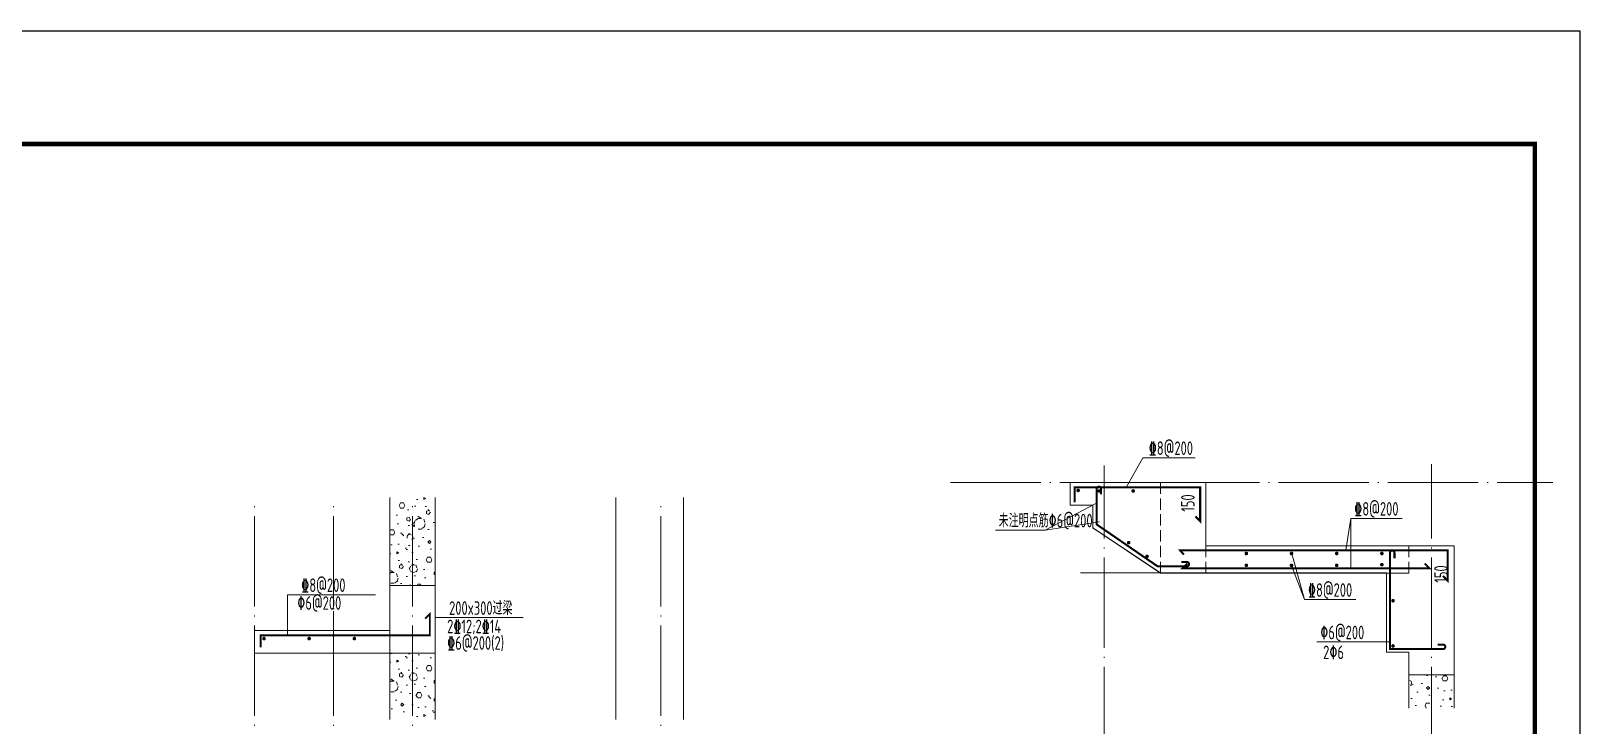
# Model space of a CAD drawing. Extents: x 5874492 to 7194610, y -939842 to -279257.
# Drawn here: x 6060383 to 6067241, y -756813 to -753742 of the extents above; entities that cross this region are included whole.
import ezdxf
from ezdxf.enums import TextEntityAlignment as Align

# ---------------------------------------------------------------- set-up
doc = ezdxf.new("R2010")
doc.units = 0
doc.header["$LTSCALE"] = 1000
doc.linetypes.add('DASH', pattern=[0.35, 0.25, -0.1])
doc.linetypes.add('DOTE', pattern=[2.42, 2, -0.2, 0.02, -0.2])
for name, color, linetype, lineweight in [('A-大样-填充', 8, 'Continuous', 9), ('A-轴线-塔楼', 1, 'DOTE', 9), ('A-轴线-隔墙', 41, 'DOTE', 9), ('S-墙柱-REIN', 1, 'Continuous', 20), ('S-大样-HATCH', 251, 'Continuous', 20), ('S-大样-实线', 2, 'Continuous', 20), ('S-板-BEAM', 4, 'DASH', 20), ('S-通用-TEXT', 7, 'Continuous', 20)]:
    doc.layers.add(name, color=color, linetype=linetype, lineweight=lineweight)
doc.layers.add('Y-云图图框', color=7, linetype='Continuous')
doc.styles.add('_YT_Name', font='', dxfattribs={"width": 0.8})
doc.styles.add('_YT_Sign_Text', font='ros.shx', dxfattribs={"width": 0.8, "bigfont": 'hztxt.shx'})
doc.styles.get("Standard").update_dxf_attribs({"font": 'gbenor.shx', "bigfont": 'gbcbig.shx'})
doc.styles.add('TSSD_Rein', font='tssdeng.shx', dxfattribs={"width": 0.7, "bigfont": 'hztxt.shx'})
doc.styles.get('_YT_Name').set_extended_font_data('SimHei')
pattern_1 = [(0, (5309239.3, -1530703.76), (120, 240), [0, -240]), (0, (5309098.9, -1530736.16), (120, 240), [0, -240]), (0, (5309176.9, -1530738.56), (120, 240), [0, -240]), (0, (5309262.1, -1530667.76), (120, 240), [0, -240]), (0, (5309162.5, -1530750.56), (120, 240), [0, -240]), (0, (5309286.1, -1530516.56), (120, 240), [0, -240]), (0, (5309212.9, -1530535.76), (120, 240), [0, -240]), (0, (5309251.3, -1530565.76), (120, 240), [0, -240]), (0, (5309055.7, -1530570.56), (120, 240), [0, -240]), (0, (5309173.3, -1530581.36), (120, 240), [0, -240]), (0, (5309127.7, -1530642.56), (120, 240), [0, -240]), (0, (5309130.1, -1530732.56), (120, 240), [0, -240]), (0, (5309220.1, -1530742.16), (120, 240), [0, -240]), (0, (5309286.1, -1530636.56), (120, 240), [0, -240]), (0, (5309061.7, -1530673.76), (120, 240), [0, -240]), (0, (5309082.1, -1530632.96), (120, 240), [0, -240]), (0, (5309175.7, -1530649.76), (120, 240), [0, -240]), (0, (5309142.1, -1530684.56), (120, 240), [0, -240]), (0, (5309122.9, -1530605.36), (120, 240), [0, -240]), (0, (5309152.9, -1530515.36), (120, 240), [0, -240]), (0, (5309071.3, -1530724.16), (120, 240), [0, -240]), (0, (5309203.3, -1530564.56), (120, 240), [0, -240]), (0, (5309091.7, -1530560.96), (120, 240), [0, -240]), (0, (5309072.5, -1530529.76), (120, 240), [0, -240]), (130.601294, (5309271.349, -1530591.701), (-599.99999337, 720.00000315), [10.53662, -4414.8444]), (18.434949, (5309254.206, -1530587.13), (599.9999978, 239.9999982), [10.842096, -1507.05116]), (90, (5309254.21, -1530597.42), (120, 240), [10.285714, -469.71426]), (161.565051, (5309264.492, -1530600.844), (-600.000003, 239.9999821), [10.842096, -1507.05116]), (53.1301023, (5309264.49, -1530600.844), (120.0000002, 239.9999999), [11.42857, -1188.5714]), (135, (5309273.635, -1530723.13), (-120.0000145, 239.999984), [9.697464, -669.12504]), (45, (5309259.92, -1530723.13), (119.999999, 239.999999), [9.697464, -669.12504]), (135, (5309266.78, -1530729.99), (-120.0000145, 239.999984), [9.697464, -669.12504]), (45, (5309266.78, -1530729.99), (119.999999, 239.999999), [9.697464, -669.12504]), (116.56505, (5309158.2, -1530561.99), (-2e-05, 479.999987), [12.77753, -255.5506]), (180, (5309152.5, -1530550.56), (-120, 240), [13.714286, -226.2857]), (63.434949, (5309133.06, -1530561.99), (1e-06, 479.999998), [12.77753, -255.5506]), (116.56505, (5309138.78, -1530573.42), (-2e-05, 479.999987), [12.77753, -255.5506]), (0, (5309138.78, -1530573.42), (120, 240), [13.714286, -226.2857]), (63.434949, (5309152.5, -1530573.42), (1e-06, 479.999998), [12.77753, -255.5506]), (107.102728, (5309248.492, -1530643.13), (-359.99998624, 1200.000001936), [15.54454, -6513.161]), (143.972626, (5309243.92, -1530628.273), (-2279.9999711, 1679.9999981), [15.54454, -3248.808]), (180, (5309231.35, -1530619.13), (-120, 240), [14.85714, -225.14284]), (36.0273733, (5309203.92, -1530628.273), (2279.99998315, 1679.9999819), [15.54454, -3248.808]), (71.565051, (5309199.35, -1530641.987), (360.0000018, 1199.999998), [14.456126, -1503.43712]), (107.102728, (5309203.921, -1530656.844), (-359.99998624, 1200.000001936), [15.54454, -6513.161]), (143.972626, (5309216.492, -1530665.987), (-2279.9999711, 1679.9999981), [15.54454, -3248.808]), (0, (5309216.5, -1530665.99), (120, 240), [14.85714, -225.14284]), (36.0273733, (5309231.35, -1530665.987), (2279.99998315, 1679.9999819), [15.54454, -3248.808]), (71.565051, (5309243.92, -1530656.844), (360.0000018, 1199.999998), [14.456126, -1503.43712]), (150.255118, (5309250.778, -1530531.13), (-360.00000085, 239.999997), [9.21401, -1925.72784]), (90, (5309242.78, -1530535.7), (120, 240), [9.14286, -470.8571]), (29.7448813, (5309242.778, -1530535.7), (360.0000002, 239.9999989), [9.21401, -1925.72784]), (116.56505, (5309194.78, -1530701.42), (-2e-05, 479.999987), [12.77753, -255.5506]), (168.690067, (5309189.064, -1530689.987), (-1080.0000008, 239.999994), [11.6549, -2435.8742]), (41.1859251, (5309168.492, -1530695.701), (2999.99998182, 2639.99997692), [12.14874, -5090.3208]), (90, (5309168.49, -1530707.13), (120, 240), [11.42857, -468.5714]), (138.814074, (5309177.635, -1530715.13), (-2999.99994668, 2640.00001681), [12.14874, -5090.3208]), (16.6992442, (5309177.635, -1530715.13), (3959.99997021, 1199.99998743), [11.93178, -4999.415]), (60.9453959, (5309189.064, -1530711.701), (119.99999968, 239.99999788), [11.766434, -4930.1358]), (109.983106, (5309094.206, -1530600.844), (-600.00000226, 1679.99999555), [13.3768, -5604.879]), (155.556045, (5309089.635, -1530588.273), (-1560.00000595, 719.99998504), [13.809194, -5786.0526]), (24.4439547, (5309064.492, -1530588.273), (1560.00000078, 719.99999654), [13.809194, -5786.0526]), (70.0168934, (5309059.921, -1530600.844), (600.00000181, 1679.99999583), [13.3768, -5604.879]), (109.983106, (5309064.492, -1530613.416), (-600.00000226, 1679.99999555), [13.3768, -5604.879]), (160.016893, (5309077.064, -1530617.987), (-600.00000035, 239.99998907), [13.3768, -2795.751]), (19.9831065, (5309077.064, -1530617.987), (599.9999967, 239.9999996), [13.3768, -2795.751]), (70.0168934, (5309089.635, -1530613.416), (600.00000181, 1679.99999583), [13.3768, -5604.879]), (122.005383, (5309183.35, -1530622.559), (-120.0000161, 239.99998775), [10.781693, -2253.3736]), (18.434949, (5309167.35, -1530616.844), (599.9999978, 239.9999982), [10.842096, -1507.05116]), (90, (5309167.35, -1530627.13), (120, 240), [10.285714, -469.71426]), (161.565051, (5309177.635, -1530630.56), (-600.000003, 239.9999821), [10.842096, -1507.05116]), (54.4623222, (5309177.635, -1530630.559), (839.99999878, 1199.9999982), [9.83123, -4119.2846]), (116.56505, (5309113.64, -1530680.84), (-2e-05, 479.999987), [12.77753, -255.5506]), (180, (5309107.92, -1530669.42), (-120, 240), [12.57143, -227.42856]), (59.0362434, (5309088.492, -1530680.844), (120.0000004, 239.99999884), [13.32789, -2785.5288]), (120.963756, (5309095.35, -1530692.273), (-120.0000164, 239.99998898), [13.32789, -2785.5288]), (0, (5309095.35, -1530692.27), (120, 240), [12.57143, -227.42856]), (63.434949, (5309107.92, -1530692.27), (1e-06, 479.999998), [12.77753, -255.5506])]

# ---------------------------------------------------------------- blocks, each defined once
blk = doc.blocks.new('ECMCTK_A1_竖_单行图名--0')
at = {"color": 4}
blk.add_lwpolyline([(0, 0), (594, 0), (594, 841), (0, 841)], close=True, dxfattribs=at)
at = {"const_width": 1}
blk.add_lwpolyline([(10, 10), (584, 10), (584, 816), (10, 816)], close=True, dxfattribs=at)
at = {"color": 80, "flags": 3}
for tag, height, p in [('YTHQINS', 3, (593.31, 817.5)), ('ECMCKEY', 3, (440.09, 590.57)), ('YTTQINS', 3.75, (595.35, 11.88)), ('YTFRAME', 3, (375.97, 4.92)), ('YTBARCODE_T1', 3, (493.74, 4.57))]:
    blk.add_attdef(tag, text='', height=height, dxfattribs=at).set_placement(p, align=Align.MIDDLE_CENTER)
for tag, height, style, width, p in [('证书编号', 4, '_YT_Sign_Text', 0.8, (461.87, 43.81)), ('审查批准号', 4, '_YT_Sign_Text', 0.8, (514.06, 43.81)), ('工程号', 4, '_YT_Sign_Text', 0.5, (557.08, 44.12)), ('设计单位', 6, '_YT_Name', 0.8, (376.75, 38.6)), ('建设单位', 4, '_YT_Sign_Text', 0.8, (487.96, 36.11)), ('阶段', 4, '_YT_Sign_Text', 0.8, (557.08, 35.81)), ('项目号', 4, '_YT_Sign_Text', 0.5, (575.08, 33.72)), ('项目名称', 4, '_YT_Sign_Text', 0.8, (487.96, 28.11)), ('专业', 4, '_YT_Sign_Text', 0.8, (557.08, 27.31)), ('图纸编号', 4, '_YT_Sign_Text', 0.5, (556.93, 19.36)), ('图纸名称', 4.5, '_YT_Name', 0.8, (488.39, 15.06)), ('版本号', 4, '_YT_Sign_Text', 0.8, (575.08, 13)), ('出图比例', 4.2, '_YT_Sign_Text', 0.8, (434.82, 11.78)), ('日期', 4, '_YT_Sign_Text', 0.5, (556.88, 12.13))]:
    blk.add_attdef(tag, text='', height=height, dxfattribs=dict(style=style, width=width)).set_placement(p, align=Align.CENTER)
at = {"style": '_YT_Sign_Text', "width": 0.8, "flags": 3}
for tag, p, height in [('[审定人]', (343.95, 27.81), 4.1), ('{审定人}', (358.87, 26.45), 6.24), ('[校对人]', (395.23, 27.82), 4.1), ('{校对人}', (411.35, 26.53), 6.24), ('[审核人]', (344.01, 19.76), 4.1), ('{审核人}', (359.98, 18.44), 6.24), ('[设计人]', (395.47, 20.21), 4.1), ('{设计人}', (411.48, 18.54), 6.24), ('{项目负责人}', (361.28, 10.72), 6.24), ('{专业负责人}', (411.58, 10.36), 6.24), ('[项目负责人]', (343.78, 12.01), 4.1), ('[专业负责人]', (395.74, 11.77), 4.1)]:
    blk.add_attdef(tag, p, '', height=height, dxfattribs=at)
at = {"color": 80, "flags": 3}
for tag, p in [('YTQRCODE', (304.56, 12.07)), ('YTBZSIT', (10, 10)), ('EXT_TK_LEFT', (10, 10))]:
    blk.add_attdef(tag, p, '', height=3, dxfattribs=at)
blk = doc.blocks.new('空调板大样')
at = {"layer": 'S-墙柱-REIN', "const_width": 8, "elevation": 0}
blk.add_lwpolyline([(727.8, 133.3), (749, 154.5), (749, 59.6), (0, 59.6), (0, 6.7)], dxfattribs=at)
at = {"layer": 'S-墙柱-REIN', "const_width": 8}
for points in [[(18.5, 45.5, 1), (10.5, 45.5, 1)], [(218.5, 45.5, 1), (210.5, 45.5, 1)], [(418.5, 45.5, 1), (410.5, 45.5, 1)]]:
    blk.add_lwpolyline(points, format="xyb", close=True, dxfattribs=at)
at = {"layer": 'S-大样-实线', "elevation": 0}
blk.add_lwpolyline([(572, -19), (772, -19), (772, 281), (572, 281)], close=True, dxfattribs=at)
at = {"layer": 'S-通用-TEXT'}
blk.add_line((1162.3, 138.3, 0), (773.2, 138.3, 0), dxfattribs=at)
at = {"layer": 'S-通用-TEXT', "elevation": 0}
blk.add_lwpolyline([(507.7, 239.6), (118.6, 239.6), (118.6, 59.6)], dxfattribs=at)
at = {"layer": 'S-通用-TEXT', "style": 'TSSD_Rein', "width": 0.7}
for s, p in [('\x848@200', (179.2, 251.6, 0)), ('\x826@200', (161.7, 172.8, 0)), ('200x300过梁', (833.9, 150.4, 0)), ('2\x8412;2\x8414', (825.3, 69.2, 0)), ('\x846@200(2)', (825.3, -4.3, 0))]:
    blk.add_text(s, height=60, dxfattribs=at).set_placement(p)
blk = doc.blocks.new('20191015.20330114')
at = {"layer": 'S-墙柱-REIN', "const_width": 9}
for points in [[(885.6, 367.6), (906.8, 346.4), (906.8, 496.4), (351.3, 496.4), (351.3, 429.8)], [(1981.5, 104.7), (2002.7, 83.5), (2002.7, 218.3), (817.2, 218.3), (834.5, 199)], [(849.7, 159.4), (828.5, 138.2), (1921.9, 138.2), (1900.7, 159.4)]]:
    blk.add_lwpolyline(points, dxfattribs=at)
at = {"layer": 'S-墙柱-REIN', "const_width": 8}
for points in [[(370.6, 482.7, 1), (362.6, 482.7, 1)], [(464.3, 480.3, 1), (456.3, 480.3, 1)], [(614.3, 480.3, 1), (606.3, 480.3, 1)], [(594.3, 251.7, 1), (586.3, 251.7, 1)], [(1115.2, 203.7, 1), (1107.2, 203.7, 1)], [(1315.2, 203.7, 1), (1307.2, 203.7, 1)], [(1515.2, 203.7, 1), (1507.2, 203.7, 1)], [(1715.2, 203.7, 1), (1707.2, 203.7, 1)], [(1715.2, 203.7, 1), (1707.2, 203.7, 1)], [(675.7, 191, 1), (667.7, 191, 1)], [(1115.2, 151.2, 1), (1107.2, 151.2, 1)], [(1315.2, 151.2, 1), (1307.2, 151.2, 1)], [(1515.2, 151.2, 1), (1507.2, 151.2, 1)], [(1715.2, 154.2, 1), (1707.2, 154.2, 1)], [(1715.2, 154.2, 1), (1707.2, 154.2, 1)], [(1764.6, -5.2, 1), (1756.6, -5.2, 1)], [(1764.6, -205.2, 1), (1756.6, -205.2, 1)]]:
    blk.add_lwpolyline(points, format="xyb", close=True, dxfattribs=at)
at = {"layer": 'S-墙柱-REIN', "const_width": 9}
for points in [[(468.4, 465.3), (468.4, 489.3, 1), (448.4, 489.3), (448.4, 332.4), (718.8, 146.6), (847.5, 146.6, 1), (847.5, 166.6), (823.5, 166.6)], [(1767.1, 182.7), (1767.1, 206.7, 1), (1747.1, 206.7), (1747.1, -219.1), (1982, -219.1, 1), (1982, -199.1), (1958, -199.1)]]:
    blk.add_lwpolyline(points, format="xyb", dxfattribs=at)
at = {"layer": 'S-大样-实线', "ltscale": 0.5}
for p, q in [((1731.2, -232.7), (1731.2, 117.3)), ((1831.2, -232.7), (1731.2, -232.7))]:
    blk.add_line(p, q, dxfattribs=at)
blk.add_lwpolyline([(2031.2, 237.3), (931.2, 237.3), (931.2, 517.3), (331.2, 517.3), (331.2, 417.3), (431.2, 417.3), (431.2, 317.3), (731.2, 117.3), (1831.2, 117.3)], dxfattribs=at)
at = {"layer": 'S-板-BEAM', "ltscale": 0.2}
for points in [[(731.2, 517.3), (731.2, 117.3)], [(931.2, 237.3), (931.2, 117.3)], [(1831.2, 237.3), (1831.2, 117.3)]]:
    blk.add_lwpolyline(points, dxfattribs=at)
at = {"layer": 'S-通用-TEXT'}
for p, q in [((1573.8, 359.1), (1551.8, 218.3)), ((1573.8, 359.1), (1800.8, 359.1)), ((1368.8, 0), (1311.2, 207.7)), ((1368.8, 0), (1595.8, 0)), ((1423.4, -187.7), (1747.1, -187.7))]:
    blk.add_line(p, q, dxfattribs=at)
for points in [[(653.6, 627.6), (579.4, 496.4)], [(653.6, 627.6), (884.8, 627.6)], [(0, 307.2), (221, 307.2), (448.4, 426.1)], [(221, 307.2), (461.7, 343.5)], [(1573.8, 359.1), (1573.8, 138.2)], [(1311.2, 151.2), (1368.8, 0)]]:
    blk.add_lwpolyline(points, dxfattribs=at)
at = {"layer": 'S-通用-TEXT', "style": 'TSSD_Rein', "width": 0.7}
for s, p in [('\x848@200', (679, 639.7)), ('\x848@200', (1588.8, 371.2)), ('未注明点筋\x826@200', (15.2, 319.3)), ('\x848@200', (1383.8, 12.1)), ('\x826@200', (1438.4, -175.7)), ('2\x826', (1451.2, -263.7))]:
    blk.add_text(s, height=60, dxfattribs=at).set_placement(p)
for p in [(882.3, 388.7), (2003, 74.7)]:
    blk.add_text('150', height=60, rotation=90, dxfattribs=at).set_placement(p)

msp = doc.modelspace()

# ---------------------------------------------------------------- hatches: boundary and pattern name
at = {"layer": 'A-大样-填充', "ltscale": 0.5}
h = msp.add_hatch(dxfattribs=at)
h.set_pattern_fill('加气混凝土', color=256, scale=20)
h.set_pattern_definition(pattern_1)
h.paths.add_polyline_path([(6061972.5, -756194.7), (6062172.5, -756194.7), (6062172.5, -756394.7), (6062172.5, -756394.7), (6062172.5, -755806.2), (6061972.5, -755806.2)])
h = msp.add_hatch(dxfattribs=at)
h.set_pattern_fill('加气混凝土', color=256, scale=20)
h.set_pattern_definition(pattern_1)
h.paths.add_polyline_path([(6062172.5, -756494.7), (6061972.5, -756494.7), (6061972.5, -756787.7), (6062172.5, -756787.7)])
h = msp.add_hatch(dxfattribs=at)
h.set_pattern_fill('加气混凝土', color=256, scale=20)
h.set_pattern_definition([(0, (5316900.93, -1539749.7), (120, 240), [0, -240]), (0, (5316760.53, -1539782.1), (120, 240), [0, -240]), (0, (5316838.53, -1539784.5), (120, 240), [0, -240]), (0, (5316923.73, -1539713.7), (120, 240), [0, -240]), (0, (5316824.13, -1539796.5), (120, 240), [0, -240]), (0, (5316947.73, -1539562.5), (120, 240), [0, -240]), (0, (5316874.53, -1539581.7), (120, 240), [0, -240]), (0, (5316912.93, -1539611.7), (120, 240), [0, -240]), (0, (5316717.33, -1539616.5), (120, 240), [0, -240]), (0, (5316834.93, -1539627.3), (120, 240), [0, -240]), (0, (5316789.33, -1539688.5), (120, 240), [0, -240]), (0, (5316791.73, -1539778.5), (120, 240), [0, -240]), (0, (5316881.73, -1539788.1), (120, 240), [0, -240]), (0, (5316947.73, -1539682.5), (120, 240), [0, -240]), (0, (5316723.33, -1539719.7), (120, 240), [0, -240]), (0, (5316743.73, -1539678.9), (120, 240), [0, -240]), (0, (5316837.33, -1539695.7), (120, 240), [0, -240]), (0, (5316803.73, -1539730.5), (120, 240), [0, -240]), (0, (5316784.53, -1539651.3), (120, 240), [0, -240]), (0, (5316814.53, -1539561.3), (120, 240), [0, -240]), (0, (5316732.93, -1539770.1), (120, 240), [0, -240]), (0, (5316864.93, -1539610.5), (120, 240), [0, -240]), (0, (5316753.33, -1539606.9), (120, 240), [0, -240]), (0, (5316734.13, -1539575.7), (120, 240), [0, -240]), (130.601294, (5316932.992, -1539637.643), (-599.99999337, 720.00000315), [10.53662, -4414.8444]), (18.434949, (5316915.85, -1539633.07), (599.9999978, 239.9999982), [10.842096, -1507.05116]), (90, (5316915.85, -1539643.36), (120, 240), [10.285714, -469.71426]), (161.565051, (5316926.135, -1539646.786), (-600.000003, 239.9999821), [10.842096, -1507.05116]), (53.1301023, (5316926.135, -1539646.786), (120.0000002, 239.9999999), [11.42857, -1188.5714]), (135, (5316935.28, -1539769.07), (-120.0000145, 239.999984), [9.697464, -669.12504]), (45, (5316921.56, -1539769.07), (119.999999, 239.999999), [9.697464, -669.12504]), (135, (5316928.42, -1539775.93), (-120.0000145, 239.999984), [9.697464, -669.12504]), (45, (5316928.42, -1539775.93), (119.999999, 239.999999), [9.697464, -669.12504]), (116.56505, (5316819.85, -1539607.93), (-2e-05, 479.999987), [12.77753, -255.5506]), (180, (5316814.13, -1539596.5), (-120, 240), [13.714286, -226.2857]), (63.434949, (5316794.7, -1539607.93), (1e-06, 479.999998), [12.77753, -255.5506]), (116.56505, (5316800.42, -1539619.36), (-2e-05, 479.999987), [12.77753, -255.5506]), (0, (5316800.42, -1539619.36), (120, 240), [13.714286, -226.2857]), (63.434949, (5316814.13, -1539619.36), (1e-06, 479.999998), [12.77753, -255.5506]), (107.102728, (5316910.135, -1539689.0715), (-359.99998624, 1200.000001936), [15.54454, -6513.161]), (143.972626, (5316905.563, -1539674.214), (-2279.9999711, 1679.9999981), [15.54454, -3248.808]), (180, (5316893, -1539665.07), (-120, 240), [14.85714, -225.14284]), (36.0273733, (5316865.563, -1539674.214), (2279.99998315, 1679.9999819), [15.54454, -3248.808]), (71.565051, (5316860.99, -1539687.93), (360.0000018, 1199.999998), [14.456126, -1503.43712]), (107.102728, (5316865.563, -1539702.786), (-359.99998624, 1200.000001936), [15.54454, -6513.161]), (143.972626, (5316878.135, -1539711.929), (-2279.9999711, 1679.9999981), [15.54454, -3248.808]), (0, (5316878.13, -1539711.93), (120, 240), [14.85714, -225.14284]), (36.0273733, (5316892.992, -1539711.929), (2279.99998315, 1679.9999819), [15.54454, -3248.808]), (71.565051, (5316905.563, -1539702.786), (360.0000018, 1199.999998), [14.456126, -1503.43712]), (150.255118, (5316912.42, -1539577.071), (-360.00000085, 239.999997), [9.21401, -1925.72784]), (90, (5316904.42, -1539581.64), (120, 240), [9.14286, -470.8571]), (29.7448813, (5316904.42, -1539581.643), (360.0000002, 239.9999989), [9.21401, -1925.72784]), (116.56505, (5316856.42, -1539747.36), (-2e-05, 479.999987), [12.77753, -255.5506]), (168.690067, (5316850.706, -1539735.929), (-1080.0000008, 239.999994), [11.6549, -2435.8742]), (41.1859251, (5316830.135, -1539741.643), (2999.99998182, 2639.99997692), [12.14874, -5090.3208]), (90, (5316830.13, -1539753.07), (120, 240), [11.42857, -468.5714]), (138.814074, (5316839.278, -1539761.071), (-2999.99994668, 2640.00001681), [12.14874, -5090.3208]), (16.6992442, (5316839.278, -1539761.071), (3959.99997021, 1199.99998743), [11.93178, -4999.415]), (60.9453959, (5316850.706, -1539757.643), (119.99999968, 239.99999788), [11.766434, -4930.1358]), (109.983106, (5316755.849, -1539646.786), (-600.00000226, 1679.99999555), [13.3768, -5604.879]), (155.556045, (5316751.278, -1539634.214), (-1560.00000595, 719.99998504), [13.809194, -5786.0526]), (24.4439547, (5316726.135, -1539634.214), (1560.00000078, 719.99999654), [13.809194, -5786.0526]), (70.0168934, (5316721.563, -1539646.786), (600.00000181, 1679.99999583), [13.3768, -5604.879]), (109.983106, (5316726.135, -1539659.357), (-600.00000226, 1679.99999555), [13.3768, -5604.879]), (160.016893, (5316738.706, -1539663.929), (-600.00000035, 239.99998907), [13.3768, -2795.751]), (19.9831065, (5316738.706, -1539663.929), (599.9999967, 239.9999996), [13.3768, -2795.751]), (70.0168934, (5316751.278, -1539659.357), (600.00000181, 1679.99999583), [13.3768, -5604.879]), (122.005383, (5316844.992, -1539668.5), (-120.0000161, 239.99998775), [10.781693, -2253.3736]), (18.434949, (5316828.99, -1539662.786), (599.9999978, 239.9999982), [10.842096, -1507.05116]), (90, (5316828.99, -1539673.07), (120, 240), [10.285714, -469.71426]), (161.565051, (5316839.278, -1539676.5), (-600.000003, 239.9999821), [10.842096, -1507.05116]), (54.4623222, (5316839.278, -1539676.5), (839.99999878, 1199.9999982), [9.83123, -4119.2846]), (116.56505, (5316775.28, -1539726.79), (-2e-05, 479.999987), [12.77753, -255.5506]), (180, (5316769.56, -1539715.36), (-120, 240), [12.57143, -227.42856]), (59.0362434, (5316750.135, -1539726.786), (120.0000004, 239.99999884), [13.32789, -2785.5288]), (120.963756, (5316756.992, -1539738.214), (-120.0000164, 239.99998898), [13.32789, -2785.5288]), (0, (5316757, -1539738.21), (120, 240), [12.57143, -227.42856]), (63.434949, (5316769.56, -1539738.21), (1e-06, 479.999998), [12.77753, -255.5506])])
h.paths.add_polyline_path([(6066684, -756590.1), (6066484, -756590.1), (6066484, -756737.6), (6066568.4, -756737.6), (6066583.7, -756695.6), (6066591.1, -756737.6), (6066684, -756737.6)])

# ---------------------------------------------------------------- linework, layer by layer
at = {"layer": 'A-轴线-塔楼', "ltscale": 0.2}
for p, q in [((6066584, -761311.6), (6066584, -755659.1)), ((6064454.1, -755740.1), (6067121, -755740.1)), ((6063172.5, -765968.5), (6063172.5, -755806.2))]:
    msp.add_line(p, q, dxfattribs=at)
at = {"layer": 'A-轴线-塔楼', "ltscale": 0.05}
msp.add_line((6061722.5, -756529.7), (6061722.5, -756194.7), dxfattribs=at)
at = {"layer": 'A-轴线-隔墙', "ltscale": 0.2}
for p, q in [((6065134, -761311.6), (6065134, -755665)), ((6061372.5, -765968.5), (6061372.5, -755806.2)), ((6061722.5, -765968.5), (6061722.5, -755806.2)), ((6062072.5, -765968.5), (6062072.5, -755806.2)), ((6065029.5, -756140.1), (6065384, -756140.1))]:
    msp.add_line(p, q, dxfattribs=at)
at = {"layer": 'S-大样-实线'}
for p, q in [((6061972.5, -756394.7), (6061972.5, -755806.2)), ((6062172.5, -756394.7), (6062172.5, -755806.2)), ((6061972.5, -756787.7), (6061972.5, -756494.7)), ((6062172.5, -756787.7), (6062172.5, -756494.7)), ((6066484, -756737.6), (6066484, -756590.1)), ((6066684, -756737.6), (6066684, -756590.1))]:
    msp.add_line(p, q, dxfattribs=at)
at = {"layer": 'S-大样-实线', "ltscale": 0.5}
for p, q in [((6062972.5, -756787.7), (6062972.5, -755806.2)), ((6063272.5, -756787.7), (6063272.5, -755806.2)), ((6066684, -756590.1), (6066684, -756020.1)), ((6066384, -756140.1), (6066384, -756490.1)), ((6061972.5, -756394.7), (6061372.5, -756394.7)), ((6061372.5, -756494.7), (6061372.5, -756394.7)), ((6062172.5, -756494.7), (6062172.5, -756394.7)), ((6062172.5, -756394.7), (6062172.5, -756394.7)), ((6061372.5, -756494.7), (6062172.5, -756494.7)), ((6066484, -756590.1), (6066684, -756590.1))]:
    msp.add_line(p, q, dxfattribs=at)
for points in [[(6066684, -756020.1), (6065584, -756020.1), (6065584, -755875.9), (6065584, -755740.1), (6064984, -755740.1), (6064984, -755840.1), (6065084, -755840.1), (6065084, -755940.1), (6065384, -756140.1), (6066384, -756140.1)], [(6066384, -756490.1), (6066484, -756490.1), (6066484, -756590.1)]]:
    msp.add_lwpolyline(points, dxfattribs=at)

# ---------------------------------------------------------------- block references
at = {"layer": 'S-墙柱-REIN'}
msp.add_blockref('20191015.20330114', (6064652.8, -756257.5), dxfattribs=at)
at = {"layer": 'S-大样-HATCH', "ltscale": 0.2}
msp.add_blockref('空调板大样', (6061400.5, -756475.7, 0), dxfattribs=at)
at = {"layer": 'Y-云图图框', "xscale": 20, "yscale": 20, "zscale": 20}
msp.add_blockref('ECMCTK_A1_竖_单行图名--0', (6055361.3, -770562), dxfattribs=at)

doc.saveas('drawing.dxf')
